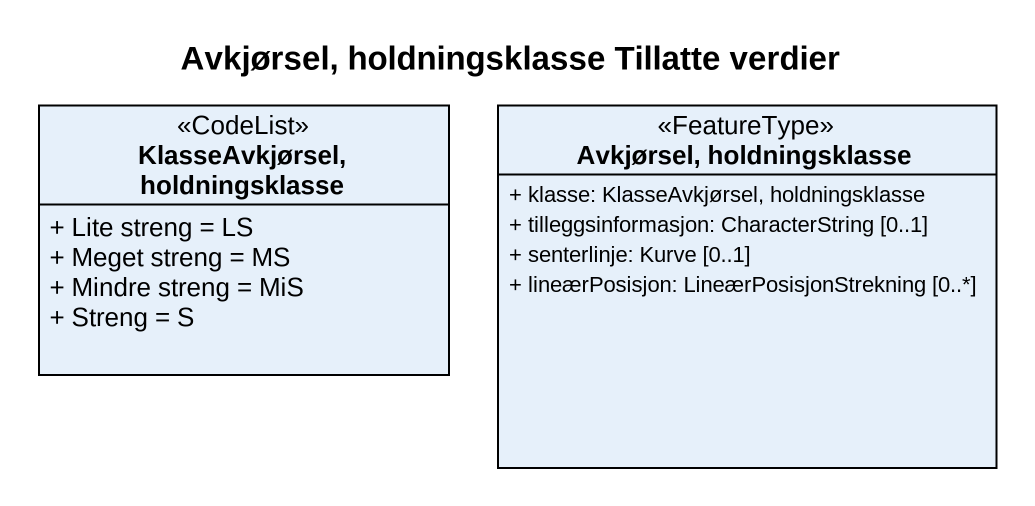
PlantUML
@startuml
title Avkjørsel, holdningsklasse Tillatte verdier
hide circle
hide empty members
skinparam classAttributeIconSize 0
class "KlasseAvkjørsel, holdningsklasse" as KlasseAvkjørsel <<CodeList>> {
  + Lite streng = LS
  + Meget streng = MS
  + Mindre streng = MiS
  + Streng = S
}
class "Avkjørsel, holdningsklasse" as Avkjørsel_holdningsklasse <<FeatureType>> {
  + klasse: KlasseAvkjørsel, holdningsklasse
  + tilleggsinformasjon: CharacterString [0..1]
  + senterlinje: Kurve [0..1]
  + lineærPosisjon: LineærPosisjonStrekning [0..*]
}
@enduml
